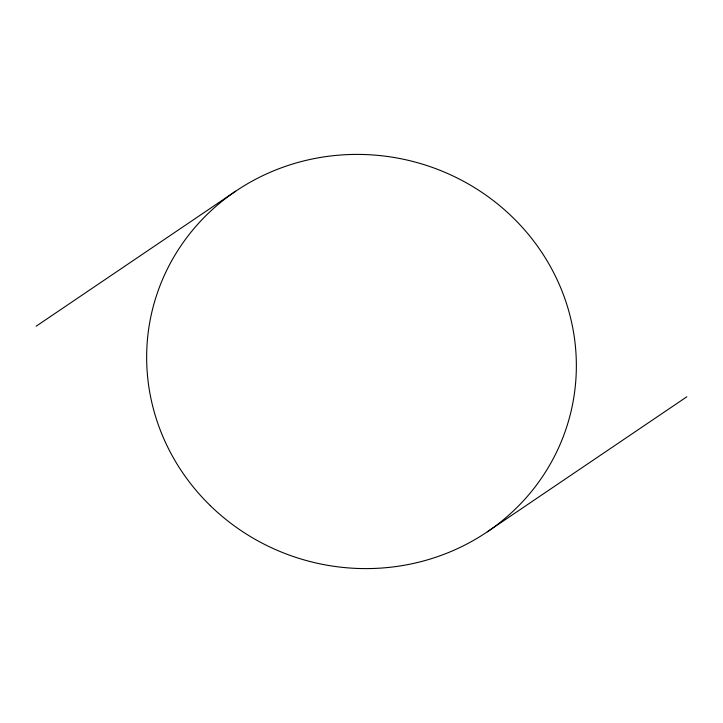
<?xml version="1.0" encoding="UTF-8"?>
<svg xmlns="http://www.w3.org/2000/svg" width="723" height="723" viewBox="0 0 723 723"><rect width="100%" height="100%" fill="white"/><g stroke="black" fill="none" stroke-linecap="round" stroke-linejoin="round"><path stroke-width="1.08" d="M36.15 326.218L235.662 191.206M487.338 531.794L686.85 396.782M210.303 505.639A215.4 206.534 14.5 0 0 569.299 418.219A215.4 206.534 14.5 0 0 304.898 160.651A215.4 206.534 14.5 0 0 210.303 505.639"/></g></svg>
